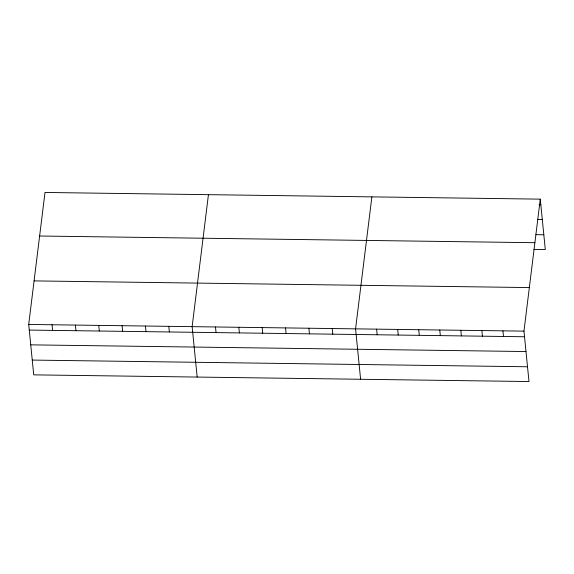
<?xml version="1.0" encoding="UTF-8"?>
<svg xmlns="http://www.w3.org/2000/svg" width="574" height="574" viewBox="0 0 574 574"><rect width="100%" height="100%" fill="white"/><g stroke="black" fill="none" stroke-linecap="round" stroke-linejoin="round"><path stroke-width="0.86" d="M540.27 199.142L523.962 331.133L528.998 381.538L33.73 374.858L28.7 324.446L45.002 192.462L540.27 199.142L545.3 249.554L533.899 249.396M208.441 194.665L192.139 326.656L197.169 377.061M371.88 196.868L355.571 328.859L360.608 379.271M539.079 204.746L540.83 204.767M537.917 219.49L542.308 219.548M535.929 234.666L543.822 234.773M39.62 236.014L534.889 242.702M34.081 280.894L529.343 287.574M28.7 324.446L523.962 331.133M29.26 330.079L524.528 336.759M30.738 344.852L525.999 351.539M32.259 360.077L527.52 366.764M502.917 330.846L503.477 336.472M481.866 330.567L482.425 336.192M460.822 330.28L461.381 335.905M439.77 329.993L440.33 335.625M418.719 329.713L419.285 335.338M397.674 329.426L398.234 335.051M376.623 329.146L377.183 334.771M332.224 328.543L332.791 334.168M308.877 328.228L309.443 333.853M285.529 327.912L286.089 333.544M262.182 327.596L262.741 333.229M238.834 327.288L239.394 332.913M215.487 326.972L216.046 332.597M168.792 326.341L169.352 331.966M145.444 326.025L146.004 331.65M122.09 325.709L122.657 331.334M98.742 325.393L99.309 331.019M75.395 325.078L75.955 330.703M52.047 324.762L52.607 330.394"/></g></svg>
